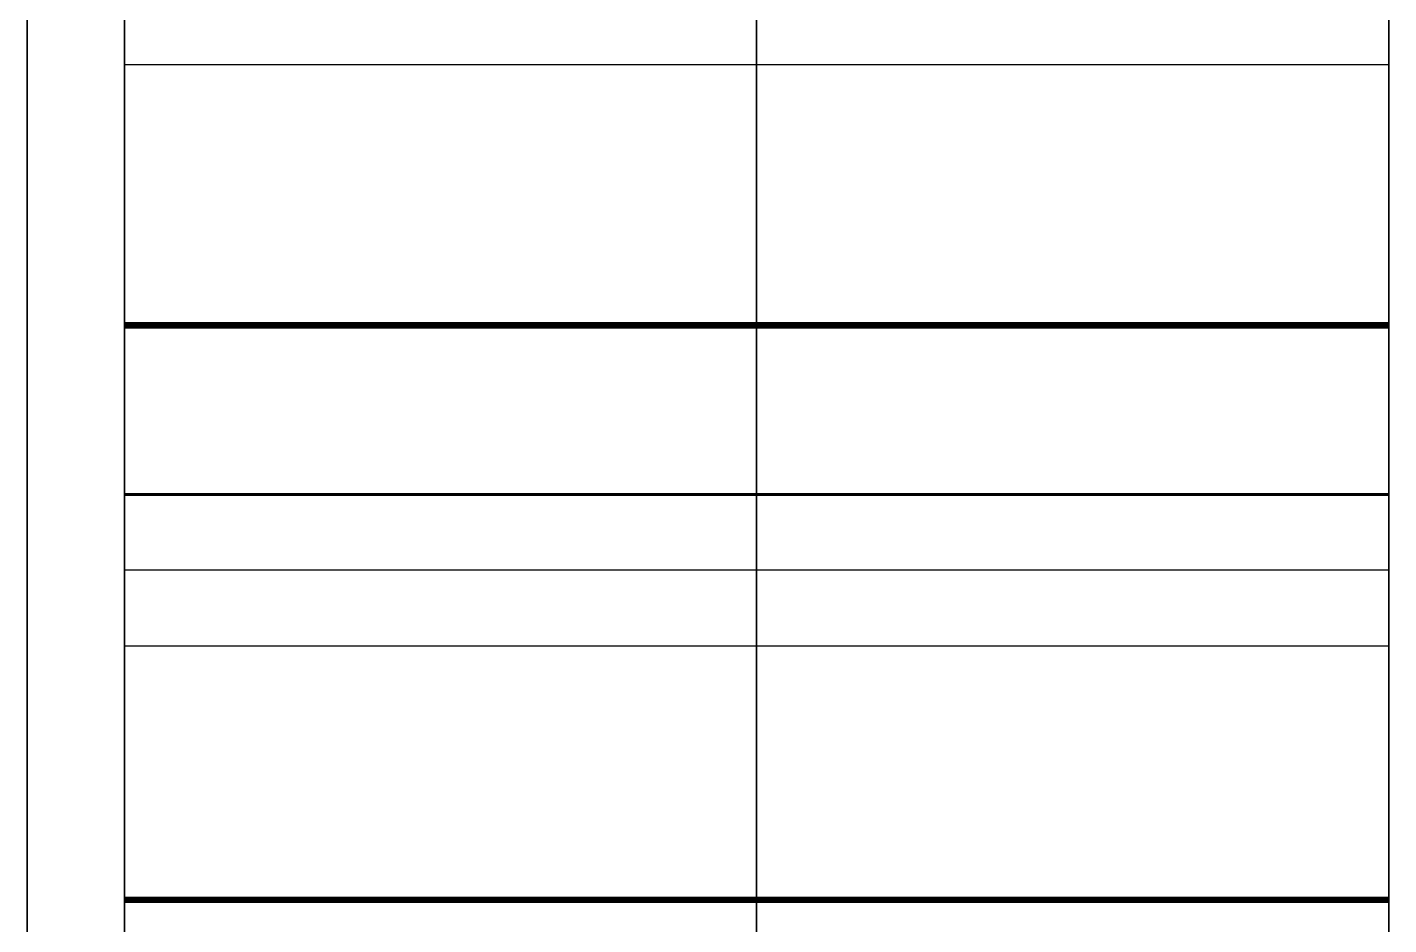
# Model space of a CAD drawing. Header units: millimetres. Extents: x -85 to 1059, y -155 to 155.
# Drawn here: x 1000 to 1007, y 48.22 to 52.84 of the extents above; entities that cross this region are included whole.
import ezdxf

# ---------------------------------------------------------------- set-up
doc = ezdxf.new("R2010")
doc.units = ezdxf.units.MM
doc.header["$MEASUREMENT"] = 0
doc.layers.add('Default', color=7, linetype='Continuous', true_color=0x000000)

msp = doc.modelspace()

# ---------------------------------------------------------------- linework, layer by layer
at = {"layer": 'Default'}
msp.add_line((1007, 11.1019, 0.0002), (1007, 140.002, 0.0002), dxfattribs=at)
for points, knots in [([(1000, 0, -154), (1000, -154, -154), (1000, -154), (1000, -154, 154), (1000, 0, 154), (1000, 154, 154), (1000, 154), (1000, 154, -154), (1000, 0, -154)], [0, 0, 0, 241.902634, 241.902634, 483.805269, 483.805269, 725.707903, 725.707903, 967.610537, 967.610537, 967.610537]), ([(1000, 0, -150), (1000, -150, -150), (1000, -150), (1000, -150, 150), (1000, 0, 150), (1000, 150, 150), (1000, 150), (1000, 150, -150), (1000, 0, -150)], [0, 0, 0, 235.619449, 235.619449, 471.238898, 471.238898, 706.858347, 706.858347, 942.477796, 942.477796, 942.477796])]:
    msp.add_rational_spline(points, [1, 0.707106781187, 1, 0.707106781187, 1, 0.707106781187, 1, 0.707106781187, 1], degree=2, knots=knots, dxfattribs=at)
for points, degree, knots in [([(1000.5, 0.0018, 150.0005), (1000.5, 82.8446, 150.0005), (1000.5, 150.0018, 82.8432), (1000.5, 150.0018, 0.0004), (1000.5, 150.0018, -82.8427), (1000.5, 82.8446, -150), (1000.5, 0.0018, -150), (1000.5, -82.8411, -150), (1000.5, -149.9983, -82.8427), (1000.5, -149.9983, 0.0004), (1000.5, -149.9983, 82.8432), (1000.5, -82.8411, 150.0005), (1000.5, 0.0018, 150.0005)], 3, [-5, -5, -5, -5, -4, -4, -4, -3, -3, -3, -2, -2, -2, -1, -1, -1, -1]), ([(1000.5, 0.3488, 139.7504), (1000.5, -76.9709, 139.7504), (1000.5, -139.6511, 77.0702), (1000.5, -139.6511, -0.2498), (1000.5, -139.6511, -77.5699), (1000.5, -76.9709, -140.2497), (1000.5, 0.3488, -140.2497), (1000.5, 77.6689, -140.2497), (1000.5, 140.349, -77.5699), (1000.5, 140.349, -0.2498), (1000.5, 140.349, 77.0702), (1000.5, 77.6689, 139.7504), (1000.5, 0.3488, 139.7504)], 3, [20636, 20636, 20636, 20636, 20637, 20637, 20637, 20638, 20638, 20638, 20639, 20639, 20639, 20640, 20640, 20640, 20640]), ([(1007, 0.3488, 139.7504), (1007, -76.9709, 139.7504), (1007, -139.6511, 77.0702), (1007, -139.6511, -0.2498), (1007, -139.6511, -77.5699), (1007, -76.9709, -140.2497), (1007, 0.3488, -140.2497), (1007, 77.6689, -140.2497), (1007, 140.349, -77.5699), (1007, 140.349, -0.2498), (1007, 140.349, 77.0702), (1007, 77.6689, 139.7504), (1007, 0.3488, 139.7504)], 3, [20636, 20636, 20636, 20636, 20637, 20637, 20637, 20638, 20638, 20638, 20639, 20639, 20639, 20640, 20640, 20640, 20640]), ([(1000.5, 0.0018, 140.0004), (1000.5, -77.318, 140.0004), (1000.5, -139.9981, 77.3202), (1000.5, -139.9981, 0.0002), (1000.5, -139.9981, -77.3199), (1000.5, -77.318, -139.9997), (1000.5, 0.0018, -139.9997), (1000.5, 77.3215, -139.9997), (1000.5, 140.002, -77.3199), (1000.5, 140.002, 0.0002), (1000.5, 140.002, 77.3202), (1000.5, 77.3215, 140.0004), (1000.5, 0.0018, 140.0004)], 3, [-1, -1, -1, -1, 0, 0, 0, 1, 1, 1, 2, 2, 2, 3, 3, 3, 3]), ([(1003.75, 0.0018, 140.0004), (1003.75, -77.318, 140.0004), (1003.75, -139.9981, 77.3202), (1003.75, -139.9981, 0.0002), (1003.75, -139.9981, -77.3199), (1003.75, -77.318, -139.9997), (1003.75, 0.0018, -139.9997), (1003.75, 77.3215, -139.9997), (1003.75, 140.002, -77.3199), (1003.75, 140.002, 0.0002), (1003.75, 140.002, 77.3202), (1003.75, 77.3215, 140.0004), (1003.75, 0.0018, 140.0004)], 3, [-1, -1, -1, -1, 0, 0, 0, 1, 1, 1, 2, 2, 2, 3, 3, 3, 3]), ([(1007, 0.0018, 140.0004), (1007, -77.318, 140.0004), (1007, -139.9981, 77.3202), (1007, -139.9981, 0.0002), (1007, -139.9981, -77.3199), (1007, -77.318, -139.9997), (1007, 0.0018, -139.9997), (1007, 77.3215, -139.9997), (1007, 140.002, -77.3199), (1007, 140.002, 0.0002), (1007, 140.002, 77.3202), (1007, 77.3215, 140.0004), (1007, 0.0018, 140.0004)], 3, [-1, -1, -1, -1, 0, 0, 0, 1, 1, 1, 2, 2, 2, 3, 3, 3, 3]), ([(1007, 124.0322, 15.6482), (1007, 116.3332, 77.2989), (1007, 63.7379, 125.0004), (1007, 0.0019, 125.0004), (1007, -17.5054, 125.0004), (1007, -34.1724, 121.4011), (1007, -49.2988, 114.9022)], 3, [595.378082, 595.378082, 595.378082, 595.378082, 596.378082, 596.378082, 596.378082, 597.378082, 597.378082, 597.378082, 597.378082]), ([(1007, -49.627, -114.76), (1007, -34.4135, -121.3481), (1007, -17.6322, -124.9994), (1007, 0.0018, -124.9994), (1007, 63.676, -124.9994), (1007, 116.2304, -77.3892), (1007, 124.0095, -15.8252)], 3, [1200.555169, 1200.555169, 1200.555169, 1200.555169, 1201.555169, 1201.555169, 1201.555169, 1202.555169, 1202.555169, 1202.555169, 1202.555169]), ([(1000.5, 51.3139, 143.9836), (1000.5, 51.3404, 144.0183), (1000.5, 51.3668, 144.0531), (1000.5, 51.396, 144.0912), (1000.5, 51.4251, 144.1293), (1000.5, 51.4545, 144.1675), (1000.5, 51.484, 144.2058), (1000.5, 51.5134, 144.2445), (1000.5, 51.5429, 144.2831), (1000.5, 51.5729, 144.3217), (1000.5, 51.6029, 144.3603), (1000.5, 51.6328, 144.3991), (1000.5, 51.6628, 144.438), (1000.5, 51.6933, 144.4769), (1000.5, 51.7239, 144.5159), (1000.5, 51.7546, 144.5551), (1000.5, 51.7852, 144.5942), (1000.5, 51.8161, 144.6337), (1000.5, 51.847, 144.6733), (1000.5, 51.8782, 144.7126), (1000.5, 51.9094, 144.7519), (1000.5, 51.9408, 144.7918), (1000.5, 51.9722, 144.8317), (1000.5, 52.004, 144.8713), (1000.5, 52.0357, 144.911), (1000.5, 52.0678, 144.9511), (1000.5, 52.0999, 144.9911), (1000.5, 52.132, 145.0311), (1000.5, 52.1641, 145.0712), (1000.5, 52.1968, 145.1118), (1000.5, 52.2294, 145.1523), (1000.5, 52.2622, 145.1927), (1000.5, 52.295, 145.2331), (1000.5, 52.3282, 145.274), (1000.5, 52.3613, 145.315), (1000.5, 52.3947, 145.3557), (1000.5, 52.428, 145.3964), (1000.5, 52.4617, 145.4375), (1000.5, 52.4954, 145.4786), (1000.5, 52.5293, 145.5199), (1000.5, 52.5631, 145.5612), (1000.5, 52.5973, 145.6025), (1000.5, 52.6316, 145.6437), (1000.5, 52.6376, 145.651), (1000.5, 52.6436, 145.6582)], 2, [1183, 1183, 1183, 1184.045455, 1184.045455, 1185.090909, 1185.090909, 1186.136364, 1186.136364, 1187.181818, 1187.181818, 1188.227273, 1188.227273, 1189.272727, 1189.272727, 1190.318182, 1190.318182, 1191.363636, 1191.363636, 1192.409091, 1192.409091, 1193.454545, 1193.454545, 1194.5, 1194.5, 1195.545455, 1195.545455, 1196.590909, 1196.590909, 1197.636364, 1197.636364, 1198.681818, 1198.681818, 1199.727273, 1199.727273, 1200.772727, 1200.772727, 1201.818182, 1201.818182, 1202.863636, 1202.863636, 1203.909091, 1203.909091, 1204.954545, 1204.954545, 1206, 1206, 1206]), ([(1000.5, 52.6436, -146.1578), (1000.5, 52.6376, -146.1507), (1000.5, 52.6316, -146.1437), (1000.5, 52.5973, -146.1022), (1000.5, 52.5631, -146.0608), (1000.5, 52.5293, -146.0197), (1000.5, 52.4954, -145.9786), (1000.5, 52.4617, -145.9375), (1000.5, 52.428, -145.8964), (1000.5, 52.3947, -145.8555), (1000.5, 52.3613, -145.8146), (1000.5, 52.3282, -145.7738), (1000.5, 52.295, -145.7331), (1000.5, 52.2622, -145.6925), (1000.5, 52.2294, -145.6519), (1000.5, 52.1968, -145.6117), (1000.5, 52.1641, -145.5715), (1000.5, 52.132, -145.5311), (1000.5, 52.0999, -145.4907), (1000.5, 52.0678, -145.4508), (1000.5, 52.0357, -145.411), (1000.5, 52.004, -145.3709), (1000.5, 51.9722, -145.3309), (1000.5, 51.9408, -145.2912), (1000.5, 51.9094, -145.2515), (1000.5, 51.8782, -145.212), (1000.5, 51.847, -145.1725), (1000.5, 51.8161, -145.1332), (1000.5, 51.7852, -145.0938), (1000.5, 51.7546, -145.0547), (1000.5, 51.7239, -145.0155), (1000.5, 51.6933, -144.9765), (1000.5, 51.6628, -144.9375), (1000.5, 51.6328, -144.8987), (1000.5, 51.6029, -144.8599), (1000.5, 51.5729, -144.8211), (1000.5, 51.5429, -144.7823), (1000.5, 51.5134, -144.744), (1000.5, 51.484, -144.7058), (1000.5, 51.4545, -144.6675), (1000.5, 51.4251, -144.6292), (1000.5, 51.396, -144.5911), (1000.5, 51.3668, -144.553), (1000.5, 51.3423, -144.5206), (1000.5, 51.3178, -144.4881)], 2, [9248, 9248, 9248, 9249, 9249, 9250, 9250, 9251, 9251, 9252, 9252, 9253, 9253, 9254, 9254, 9255, 9255, 9256, 9256, 9257, 9257, 9258, 9258, 9259, 9259, 9260, 9260, 9261, 9261, 9262, 9262, 9263, 9263, 9264, 9264, 9265, 9265, 9266, 9266, 9267, 9267, 9268, 9268, 9269, 9269, 9270, 9270, 9270]), ([(1007, 51.3139, 143.9836), (1007, 51.3404, 144.0183), (1007, 51.3668, 144.0531), (1007, 51.396, 144.0912), (1007, 51.4251, 144.1293), (1007, 51.4545, 144.1675), (1007, 51.484, 144.2058), (1007, 51.5134, 144.2445), (1007, 51.5429, 144.2831), (1007, 51.5729, 144.3217), (1007, 51.6029, 144.3603), (1007, 51.6328, 144.3991), (1007, 51.6628, 144.438), (1007, 51.6933, 144.4769), (1007, 51.7239, 144.5159), (1007, 51.7546, 144.5551), (1007, 51.7852, 144.5942), (1007, 51.8161, 144.6337), (1007, 51.847, 144.6733), (1007, 51.8782, 144.7126), (1007, 51.9094, 144.7519), (1007, 51.9408, 144.7918), (1007, 51.9722, 144.8317), (1007, 52.004, 144.8713), (1007, 52.0357, 144.911), (1007, 52.0678, 144.9511), (1007, 52.0999, 144.9911), (1007, 52.132, 145.0311), (1007, 52.1641, 145.0712), (1007, 52.1968, 145.1118), (1007, 52.2294, 145.1523), (1007, 52.2622, 145.1927), (1007, 52.295, 145.2331), (1007, 52.3282, 145.274), (1007, 52.3613, 145.315), (1007, 52.3947, 145.3557), (1007, 52.428, 145.3964), (1007, 52.4617, 145.4375), (1007, 52.4954, 145.4786), (1007, 52.5293, 145.5199), (1007, 52.5631, 145.5612), (1007, 52.5973, 145.6025), (1007, 52.6316, 145.6437), (1007, 52.6376, 145.651), (1007, 52.6436, 145.6582)], 2, [1183, 1183, 1183, 1184.045455, 1184.045455, 1185.090909, 1185.090909, 1186.136364, 1186.136364, 1187.181818, 1187.181818, 1188.227273, 1188.227273, 1189.272727, 1189.272727, 1190.318182, 1190.318182, 1191.363636, 1191.363636, 1192.409091, 1192.409091, 1193.454545, 1193.454545, 1194.5, 1194.5, 1195.545455, 1195.545455, 1196.590909, 1196.590909, 1197.636364, 1197.636364, 1198.681818, 1198.681818, 1199.727273, 1199.727273, 1200.772727, 1200.772727, 1201.818182, 1201.818182, 1202.863636, 1202.863636, 1203.909091, 1203.909091, 1204.954545, 1204.954545, 1206, 1206, 1206]), ([(1007, 52.6436, -146.1578), (1007, 52.6376, -146.1507), (1007, 52.6316, -146.1437), (1007, 52.5973, -146.1022), (1007, 52.5631, -146.0608), (1007, 52.5293, -146.0197), (1007, 52.4954, -145.9786), (1007, 52.4617, -145.9375), (1007, 52.428, -145.8964), (1007, 52.3947, -145.8555), (1007, 52.3613, -145.8146), (1007, 52.3282, -145.7738), (1007, 52.295, -145.7331), (1007, 52.2622, -145.6925), (1007, 52.2294, -145.6519), (1007, 52.1968, -145.6117), (1007, 52.1641, -145.5715), (1007, 52.132, -145.5311), (1007, 52.0999, -145.4907), (1007, 52.0678, -145.4508), (1007, 52.0357, -145.411), (1007, 52.004, -145.3709), (1007, 51.9722, -145.3309), (1007, 51.9408, -145.2912), (1007, 51.9094, -145.2515), (1007, 51.8782, -145.212), (1007, 51.847, -145.1725), (1007, 51.8161, -145.1332), (1007, 51.7852, -145.0938), (1007, 51.7546, -145.0547), (1007, 51.7239, -145.0155), (1007, 51.6933, -144.9765), (1007, 51.6628, -144.9375), (1007, 51.6328, -144.8987), (1007, 51.6029, -144.8599), (1007, 51.5729, -144.8211), (1007, 51.5429, -144.7823), (1007, 51.5134, -144.744), (1007, 51.484, -144.7058), (1007, 51.4545, -144.6675), (1007, 51.4251, -144.6292), (1007, 51.396, -144.5911), (1007, 51.3668, -144.553), (1007, 51.3423, -144.5206), (1007, 51.3178, -144.4881)], 2, [9248, 9248, 9248, 9249, 9249, 9250, 9250, 9251, 9251, 9252, 9252, 9253, 9253, 9254, 9254, 9255, 9255, 9256, 9256, 9257, 9257, 9258, 9258, 9259, 9259, 9260, 9260, 9261, 9261, 9262, 9262, 9263, 9263, 9264, 9264, 9265, 9265, 9266, 9266, 9267, 9267, 9268, 9268, 9269, 9269, 9270, 9270, 9270]), ([(1000.5, 51.3139, -144.4835), (1000.5, 51.312, -144.4814), (1000.5, 51.3101, -144.4793), (1000.5, 51.3085, -144.4775), (1000.5, 51.3069, -144.4758)], 2, [9271, 9271, 9271, 9272, 9272, 9273, 9273, 9273]), ([(1007, 51.3139, -144.4835), (1007, 51.312, -144.4814), (1007, 51.3101, -144.4793), (1007, 51.3085, -144.4775), (1007, 51.3069, -144.4758)], 2, [9271, 9271, 9271, 9272, 9272, 9273, 9273, 9273]), ([(1000.5, 51.2977, 143.9688), (1000.5, 51.2991, 143.9698), (1000.5, 51.3005, 143.9709), (1000.5, 51.3019, 143.9719), (1000.5, 51.3033, 143.973)], 2, [1178, 1178, 1178, 1179, 1179, 1180, 1180, 1180]), ([(1000.5, 50.4394, 144.2654), (1000.5, 50.5786, 144.2171), (1000.5, 50.7177, 144.1688), (1000.5, 50.865, 144.1173), (1000.5, 51.0123, 144.0658), (1000.5, 51.1513, 144.0167), (1000.5, 51.2903, 143.9677)], 2, [1172, 1172, 1172, 1173, 1173, 1174, 1174, 1175, 1175, 1175]), ([(1000.5, 51.2903, -144.4673), (1000.5, 51.1513, -144.5163), (1000.5, 51.0123, -144.5654), (1000.5, 50.865, -144.6169), (1000.5, 50.7177, -144.6684), (1000.5, 50.5786, -144.7169), (1000.5, 50.4394, -144.7654)], 2, [9279, 9279, 9279, 9280, 9280, 9281, 9281, 9282, 9282, 9282]), ([(1007, 51.2977, 143.9688), (1007, 51.2991, 143.9698), (1007, 51.3005, 143.9709), (1007, 51.3019, 143.9719), (1007, 51.3033, 143.973)], 2, [1178, 1178, 1178, 1179, 1179, 1180, 1180, 1180]), ([(1007, 50.4394, 144.2654), (1007, 50.5786, 144.2171), (1007, 50.7177, 144.1688), (1007, 50.865, 144.1173), (1007, 51.0123, 144.0658), (1007, 51.1513, 144.0167), (1007, 51.2903, 143.9677)], 2, [1172, 1172, 1172, 1173, 1173, 1174, 1174, 1175, 1175, 1175]), ([(1007, 51.2903, -144.4673), (1007, 51.1513, -144.5163), (1007, 51.0123, -144.5654), (1007, 50.865, -144.6169), (1007, 50.7177, -144.6684), (1007, 50.5786, -144.7169), (1007, 50.4394, -144.7654)], 2, [9279, 9279, 9279, 9280, 9280, 9281, 9281, 9282, 9282, 9282]), ([(1000.5, 50.4355, 146.4308), (1000.5, 50.4357, 146.4214), (1000.5, 50.4359, 146.4121), (1000.5, 50.4369, 146.3585), (1000.5, 50.438, 146.3049), (1000.5, 50.4389, 146.2514), (1000.5, 50.4397, 146.198), (1000.5, 50.4405, 146.1449), (1000.5, 50.4412, 146.0918), (1000.5, 50.4417, 146.039), (1000.5, 50.4422, 145.9863), (1000.5, 50.4426, 145.9339), (1000.5, 50.4429, 145.8815), (1000.5, 50.4435, 145.8291), (1000.5, 50.444, 145.7767), (1000.5, 50.4442, 145.7251), (1000.5, 50.4443, 145.6734), (1000.5, 50.4445, 145.6217), (1000.5, 50.4447, 145.57), (1000.5, 50.4447, 145.5187), (1000.5, 50.4447, 145.4674), (1000.5, 50.4447, 145.4164), (1000.5, 50.4447, 145.3654), (1000.5, 50.4445, 145.3148), (1000.5, 50.4443, 145.2642), (1000.5, 50.4442, 145.2139), (1000.5, 50.444, 145.1636), (1000.5, 50.4436, 145.1137), (1000.5, 50.4433, 145.0638), (1000.5, 50.4427, 145.014), (1000.5, 50.4422, 144.9643), (1000.5, 50.4419, 144.9147), (1000.5, 50.4415, 144.8652), (1000.5, 50.4408, 144.8161), (1000.5, 50.4401, 144.7671), (1000.5, 50.4392, 144.7182), (1000.5, 50.4383, 144.6694), (1000.5, 50.4376, 144.6209), (1000.5, 50.4369, 144.5724), (1000.5, 50.4359, 144.5242), (1000.5, 50.4348, 144.4761), (1000.5, 50.4339, 144.4281), (1000.5, 50.433, 144.3801), (1000.5, 50.432, 144.3395), (1000.5, 50.4309, 144.299)], 2, [1141, 1141, 1141, 1142, 1142, 1143, 1143, 1144, 1144, 1145, 1145, 1146, 1146, 1147, 1147, 1148, 1148, 1149, 1149, 1150, 1150, 1151, 1151, 1152, 1152, 1153, 1153, 1154, 1154, 1155, 1155, 1156, 1156, 1157, 1157, 1158, 1158, 1159, 1159, 1160, 1160, 1161, 1161, 1162, 1162, 1163, 1163, 1163]), ([(1000.5, 50.4309, -144.7982), (1000.5, 50.432, -144.8389), (1000.5, 50.433, -144.8797), (1000.5, 50.4339, -144.9275), (1000.5, 50.4348, -144.9753), (1000.5, 50.4359, -145.0236), (1000.5, 50.4369, -145.072), (1000.5, 50.4376, -145.1205), (1000.5, 50.4383, -145.169), (1000.5, 50.4392, -145.2178), (1000.5, 50.4401, -145.2667), (1000.5, 50.4408, -145.3159), (1000.5, 50.4415, -145.3651), (1000.5, 50.4419, -145.4145), (1000.5, 50.4422, -145.4639), (1000.5, 50.4427, -145.5136), (1000.5, 50.4433, -145.5634), (1000.5, 50.4436, -145.6133), (1000.5, 50.444, -145.6632), (1000.5, 50.4442, -145.7137), (1000.5, 50.4443, -145.7641), (1000.5, 50.4445, -145.8149), (1000.5, 50.4447, -145.8657), (1000.5, 50.4447, -145.9165), (1000.5, 50.4447, -145.9673), (1000.5, 50.4447, -146.0186), (1000.5, 50.4447, -146.07), (1000.5, 50.4445, -146.1215), (1000.5, 50.4443, -146.173), (1000.5, 50.4442, -146.2248), (1000.5, 50.444, -146.2767), (1000.5, 50.4435, -146.3289), (1000.5, 50.4429, -146.3811), (1000.5, 50.4426, -146.4337), (1000.5, 50.4422, -146.4862), (1000.5, 50.4417, -146.5388), (1000.5, 50.4412, -146.5914), (1000.5, 50.4405, -146.6446), (1000.5, 50.4397, -146.6979), (1000.5, 50.4389, -146.7512), (1000.5, 50.438, -146.8044), (1000.5, 50.4369, -146.8582), (1000.5, 50.4359, -146.912), (1000.5, 50.4357, -146.9212), (1000.5, 50.4355, -146.9304)], 2, [9291, 9291, 9291, 9292, 9292, 9293, 9293, 9294, 9294, 9295, 9295, 9296, 9296, 9297, 9297, 9298, 9298, 9299, 9299, 9300, 9300, 9301, 9301, 9302, 9302, 9303, 9303, 9304, 9304, 9305, 9305, 9306, 9306, 9307, 9307, 9308, 9308, 9309, 9309, 9310, 9310, 9311, 9311, 9312, 9312, 9313, 9313, 9313]), ([(1000.5, 50.4334, 144.2743), (1000.5, 50.4341, 144.2727), (1000.5, 50.4348, 144.2711), (1000.5, 50.4353, 144.2699), (1000.5, 50.4359, 144.2686)], 2, [1168, 1168, 1168, 1169, 1169, 1170, 1170, 1170]), ([(1000.5, 50.4359, -144.7682), (1000.5, 50.4353, -144.7694), (1000.5, 50.4348, -144.7707), (1000.5, 50.4341, -144.7723), (1000.5, 50.4334, -144.7739)], 2, [9284, 9284, 9284, 9285, 9285, 9286, 9286, 9286]), ([(1000.5, 50.4334, -144.7739), (1000.5, 50.433, -144.7758), (1000.5, 50.4327, -144.7777), (1000.5, 50.4323, -144.7797), (1000.5, 50.432, -144.7816)], 2, [9286, 9286, 9286, 9287, 9287, 9288, 9288, 9288]), ([(1000.5, 50.4313, 144.2873), (1000.5, 50.4316, 144.2848), (1000.5, 50.432, 144.2824), (1000.5, 50.4323, 144.2801), (1000.5, 50.4327, 144.2778)], 2, [1165, 1165, 1165, 1166, 1166, 1167, 1167, 1167]), ([(1007, 50.4355, 146.4308), (1007, 50.4357, 146.4214), (1007, 50.4359, 146.4121), (1007, 50.4369, 146.3585), (1007, 50.438, 146.3049), (1007, 50.4389, 146.2514), (1007, 50.4397, 146.198), (1007, 50.4405, 146.1449), (1007, 50.4412, 146.0918), (1007, 50.4417, 146.039), (1007, 50.4422, 145.9863), (1007, 50.4426, 145.9339), (1007, 50.4429, 145.8815), (1007, 50.4435, 145.8291), (1007, 50.444, 145.7767), (1007, 50.4442, 145.7251), (1007, 50.4443, 145.6734), (1007, 50.4445, 145.6217), (1007, 50.4447, 145.57), (1007, 50.4447, 145.5187), (1007, 50.4447, 145.4674), (1007, 50.4447, 145.4164), (1007, 50.4447, 145.3654), (1007, 50.4445, 145.3148), (1007, 50.4443, 145.2642), (1007, 50.4442, 145.2139), (1007, 50.444, 145.1636), (1007, 50.4436, 145.1137), (1007, 50.4433, 145.0638), (1007, 50.4427, 145.014), (1007, 50.4422, 144.9643), (1007, 50.4419, 144.9147), (1007, 50.4415, 144.8652), (1007, 50.4408, 144.8161), (1007, 50.4401, 144.7671), (1007, 50.4392, 144.7182), (1007, 50.4383, 144.6694), (1007, 50.4376, 144.6209), (1007, 50.4369, 144.5724), (1007, 50.4359, 144.5242), (1007, 50.4348, 144.4761), (1007, 50.4339, 144.4281), (1007, 50.433, 144.3801), (1007, 50.432, 144.3395), (1007, 50.4309, 144.299)], 2, [1141, 1141, 1141, 1142, 1142, 1143, 1143, 1144, 1144, 1145, 1145, 1146, 1146, 1147, 1147, 1148, 1148, 1149, 1149, 1150, 1150, 1151, 1151, 1152, 1152, 1153, 1153, 1154, 1154, 1155, 1155, 1156, 1156, 1157, 1157, 1158, 1158, 1159, 1159, 1160, 1160, 1161, 1161, 1162, 1162, 1163, 1163, 1163]), ([(1007, 50.4309, -144.7982), (1007, 50.432, -144.8389), (1007, 50.433, -144.8797), (1007, 50.4339, -144.9275), (1007, 50.4348, -144.9753), (1007, 50.4359, -145.0236), (1007, 50.4369, -145.072), (1007, 50.4376, -145.1205), (1007, 50.4383, -145.169), (1007, 50.4392, -145.2178), (1007, 50.4401, -145.2667), (1007, 50.4408, -145.3159), (1007, 50.4415, -145.3651), (1007, 50.4419, -145.4145), (1007, 50.4422, -145.4639), (1007, 50.4427, -145.5136), (1007, 50.4433, -145.5634), (1007, 50.4436, -145.6133), (1007, 50.444, -145.6632), (1007, 50.4442, -145.7137), (1007, 50.4443, -145.7641), (1007, 50.4445, -145.8149), (1007, 50.4447, -145.8657), (1007, 50.4447, -145.9165), (1007, 50.4447, -145.9673), (1007, 50.4447, -146.0186), (1007, 50.4447, -146.07), (1007, 50.4445, -146.1215), (1007, 50.4443, -146.173), (1007, 50.4442, -146.2248), (1007, 50.444, -146.2767), (1007, 50.4435, -146.3289), (1007, 50.4429, -146.3811), (1007, 50.4426, -146.4337), (1007, 50.4422, -146.4862), (1007, 50.4417, -146.5388), (1007, 50.4412, -146.5914), (1007, 50.4405, -146.6446), (1007, 50.4397, -146.6979), (1007, 50.4389, -146.7512), (1007, 50.438, -146.8044), (1007, 50.4369, -146.8582), (1007, 50.4359, -146.912), (1007, 50.4357, -146.9212), (1007, 50.4355, -146.9304)], 2, [9291, 9291, 9291, 9292, 9292, 9293, 9293, 9294, 9294, 9295, 9295, 9296, 9296, 9297, 9297, 9298, 9298, 9299, 9299, 9300, 9300, 9301, 9301, 9302, 9302, 9303, 9303, 9304, 9304, 9305, 9305, 9306, 9306, 9307, 9307, 9308, 9308, 9309, 9309, 9310, 9310, 9311, 9311, 9312, 9312, 9313, 9313, 9313]), ([(1007, 50.4334, 144.2743), (1007, 50.4341, 144.2727), (1007, 50.4348, 144.2711), (1007, 50.4353, 144.2699), (1007, 50.4359, 144.2686)], 2, [1168, 1168, 1168, 1169, 1169, 1170, 1170, 1170]), ([(1007, 50.4359, -144.7682), (1007, 50.4353, -144.7694), (1007, 50.4348, -144.7707), (1007, 50.4341, -144.7723), (1007, 50.4334, -144.7739)], 2, [9284, 9284, 9284, 9285, 9285, 9286, 9286, 9286]), ([(1007, 50.4334, -144.7739), (1007, 50.433, -144.7758), (1007, 50.4327, -144.7777), (1007, 50.4323, -144.7797), (1007, 50.432, -144.7816)], 2, [9286, 9286, 9286, 9287, 9287, 9288, 9288, 9288]), ([(1007, 50.4313, 144.2873), (1007, 50.4316, 144.2848), (1007, 50.432, 144.2824), (1007, 50.4323, 144.2801), (1007, 50.4327, 144.2778)], 2, [1165, 1165, 1165, 1166, 1166, 1167, 1167, 1167]), ([(1000.5, 48.3647, 144.9982), (1000.5, 48.3887, 145.031), (1000.5, 48.4127, 145.0638), (1000.5, 48.4411, 145.1026), (1000.5, 48.4695, 145.1414), (1000.5, 48.4979, 145.18), (1000.5, 48.5263, 145.2186), (1000.5, 48.5552, 145.258), (1000.5, 48.5841, 145.2973), (1000.5, 48.6131, 145.3365), (1000.5, 48.642, 145.3756), (1000.5, 48.6715, 145.415), (1000.5, 48.7009, 145.4543), (1000.5, 48.7305, 145.494), (1000.5, 48.7602, 145.5337), (1000.5, 48.79, 145.5735), (1000.5, 48.8198, 145.6134), (1000.5, 48.85, 145.6533), (1000.5, 48.8801, 145.6931), (1000.5, 48.9105, 145.7334), (1000.5, 48.9408, 145.7736), (1000.5, 48.9713, 145.8138), (1000.5, 49.0018, 145.854), (1000.5, 49.0329, 145.8947), (1000.5, 49.0639, 145.9355), (1000.5, 49.0951, 145.9761), (1000.5, 49.1264, 146.0166), (1000.5, 49.1578, 146.0576), (1000.5, 49.1892, 146.0985), (1000.5, 49.2209, 146.1394), (1000.5, 49.2527, 146.1803), (1000.5, 49.2846, 146.2214), (1000.5, 49.3165, 146.2625), (1000.5, 49.3488, 146.304), (1000.5, 49.3811, 146.3454), (1000.5, 49.4137, 146.387), (1000.5, 49.4463, 146.4287), (1000.5, 49.4791, 146.4703), (1000.5, 49.5119, 146.5119), (1000.5, 49.5449, 146.5541), (1000.5, 49.5779, 146.5962), (1000.5, 49.6113, 146.6382), (1000.5, 49.6446, 146.6802), (1000.5, 49.6504, 146.6874), (1000.5, 49.6562, 146.6947)], 2, [1117, 1117, 1117, 1118, 1118, 1119, 1119, 1120, 1120, 1121, 1121, 1122, 1122, 1123, 1123, 1124, 1124, 1125, 1125, 1126, 1126, 1127, 1127, 1128, 1128, 1129, 1129, 1130, 1130, 1131, 1131, 1132, 1132, 1133, 1133, 1134, 1134, 1135, 1135, 1136, 1136, 1137, 1137, 1138, 1138, 1139, 1139, 1139]), ([(1000.5, 49.6562, -147.1943), (1000.5, 49.6504, -147.187), (1000.5, 49.6446, -147.1798), (1000.5, 49.6113, -147.1376), (1000.5, 49.5779, -147.0955), (1000.5, 49.5449, -147.0537), (1000.5, 49.5119, -147.0119), (1000.5, 49.4791, -146.9701), (1000.5, 49.4463, -146.9283), (1000.5, 49.4137, -146.8868), (1000.5, 49.3811, -146.8454), (1000.5, 49.3488, -146.8039), (1000.5, 49.3165, -146.7625), (1000.5, 49.2846, -146.7212), (1000.5, 49.2527, -146.6799), (1000.5, 49.2209, -146.639), (1000.5, 49.1892, -146.5981), (1000.5, 49.1578, -146.5571), (1000.5, 49.1264, -146.5162), (1000.5, 49.0951, -146.4755), (1000.5, 49.0639, -146.4347), (1000.5, 49.0329, -146.3943), (1000.5, 49.0018, -146.3539), (1000.5, 48.9713, -146.3136), (1000.5, 48.9408, -146.2732), (1000.5, 48.9105, -146.2329), (1000.5, 48.8801, -146.1927), (1000.5, 48.85, -146.1529), (1000.5, 48.8198, -146.113), (1000.5, 48.79, -146.0731), (1000.5, 48.7602, -146.0333), (1000.5, 48.7305, -145.9938), (1000.5, 48.7009, -145.9543), (1000.5, 48.6716, -145.9147), (1000.5, 48.6423, -145.8752), (1000.5, 48.6132, -145.8359), (1000.5, 48.5841, -145.7966), (1000.5, 48.5552, -145.7578), (1000.5, 48.5263, -145.7189), (1000.5, 48.4979, -145.68), (1000.5, 48.4695, -145.641), (1000.5, 48.4411, -145.6022), (1000.5, 48.4127, -145.5634), (1000.5, 48.3869, -145.5281), (1000.5, 48.3612, -145.4928)], 2, [9315, 9315, 9315, 9316.045455, 9316.045455, 9317.090909, 9317.090909, 9318.136364, 9318.136364, 9319.181818, 9319.181818, 9320.227273, 9320.227273, 9321.272727, 9321.272727, 9322.318182, 9322.318182, 9323.363636, 9323.363636, 9324.409091, 9324.409091, 9325.454545, 9325.454545, 9326.5, 9326.5, 9327.545455, 9327.545455, 9328.590909, 9328.590909, 9329.636364, 9329.636364, 9330.681818, 9330.681818, 9331.727273, 9331.727273, 9332.772727, 9332.772727, 9333.818182, 9333.818182, 9334.863636, 9334.863636, 9335.909091, 9335.909091, 9336.954545, 9336.954545, 9338, 9338, 9338]), ([(1007, 48.3647, 144.9982), (1007, 48.3887, 145.031), (1007, 48.4127, 145.0638), (1007, 48.4411, 145.1026), (1007, 48.4695, 145.1414), (1007, 48.4979, 145.18), (1007, 48.5263, 145.2186), (1007, 48.5552, 145.258), (1007, 48.5841, 145.2973), (1007, 48.6131, 145.3365), (1007, 48.642, 145.3756), (1007, 48.6715, 145.415), (1007, 48.7009, 145.4543), (1007, 48.7305, 145.494), (1007, 48.7602, 145.5337), (1007, 48.79, 145.5735), (1007, 48.8198, 145.6134), (1007, 48.85, 145.6533), (1007, 48.8801, 145.6931), (1007, 48.9105, 145.7334), (1007, 48.9408, 145.7736), (1007, 48.9713, 145.8138), (1007, 49.0018, 145.854), (1007, 49.0329, 145.8947), (1007, 49.0639, 145.9355), (1007, 49.0951, 145.9761), (1007, 49.1264, 146.0166), (1007, 49.1578, 146.0576), (1007, 49.1892, 146.0985), (1007, 49.2209, 146.1394), (1007, 49.2527, 146.1803), (1007, 49.2846, 146.2214), (1007, 49.3165, 146.2625), (1007, 49.3488, 146.304), (1007, 49.3811, 146.3454), (1007, 49.4137, 146.387), (1007, 49.4463, 146.4287), (1007, 49.4791, 146.4703), (1007, 49.5119, 146.5119), (1007, 49.5449, 146.5541), (1007, 49.5779, 146.5962), (1007, 49.6113, 146.6382), (1007, 49.6446, 146.6802), (1007, 49.6504, 146.6874), (1007, 49.6562, 146.6947)], 2, [1117, 1117, 1117, 1118, 1118, 1119, 1119, 1120, 1120, 1121, 1121, 1122, 1122, 1123, 1123, 1124, 1124, 1125, 1125, 1126, 1126, 1127, 1127, 1128, 1128, 1129, 1129, 1130, 1130, 1131, 1131, 1132, 1132, 1133, 1133, 1134, 1134, 1135, 1135, 1136, 1136, 1137, 1137, 1138, 1138, 1139, 1139, 1139]), ([(1007, 49.6562, -147.1943), (1007, 49.6504, -147.187), (1007, 49.6446, -147.1798), (1007, 49.6113, -147.1376), (1007, 49.5779, -147.0955), (1007, 49.5449, -147.0537), (1007, 49.5119, -147.0119), (1007, 49.4791, -146.9701), (1007, 49.4463, -146.9283), (1007, 49.4137, -146.8868), (1007, 49.3811, -146.8454), (1007, 49.3488, -146.8039), (1007, 49.3165, -146.7625), (1007, 49.2846, -146.7212), (1007, 49.2527, -146.6799), (1007, 49.2209, -146.639), (1007, 49.1892, -146.5981), (1007, 49.1578, -146.5571), (1007, 49.1264, -146.5162), (1007, 49.0951, -146.4755), (1007, 49.0639, -146.4347), (1007, 49.0329, -146.3943), (1007, 49.0018, -146.3539), (1007, 48.9713, -146.3136), (1007, 48.9408, -146.2732), (1007, 48.9105, -146.2329), (1007, 48.8801, -146.1927), (1007, 48.85, -146.1529), (1007, 48.8198, -146.113), (1007, 48.79, -146.0731), (1007, 48.7602, -146.0333), (1007, 48.7305, -145.9938), (1007, 48.7009, -145.9543), (1007, 48.6716, -145.9147), (1007, 48.6423, -145.8752), (1007, 48.6132, -145.8359), (1007, 48.5841, -145.7966), (1007, 48.5552, -145.7578), (1007, 48.5263, -145.7189), (1007, 48.4979, -145.68), (1007, 48.4695, -145.641), (1007, 48.4411, -145.6022), (1007, 48.4127, -145.5634), (1007, 48.3869, -145.5281), (1007, 48.3612, -145.4928)], 2, [9315, 9315, 9315, 9316.045455, 9316.045455, 9317.090909, 9317.090909, 9318.136364, 9318.136364, 9319.181818, 9319.181818, 9320.227273, 9320.227273, 9321.272727, 9321.272727, 9322.318182, 9322.318182, 9323.363636, 9323.363636, 9324.409091, 9324.409091, 9325.454545, 9325.454545, 9326.5, 9326.5, 9327.545455, 9327.545455, 9328.590909, 9328.590909, 9329.636364, 9329.636364, 9330.681818, 9330.681818, 9331.727273, 9331.727273, 9332.772727, 9332.772727, 9333.818182, 9333.818182, 9334.863636, 9334.863636, 9335.909091, 9335.909091, 9336.954545, 9336.954545, 9338, 9338, 9338]), ([(1000.5, 47.481, 145.2575), (1000.5, 47.6212, 145.2118), (1000.5, 47.7615, 145.1661), (1000.5, 47.9098, 145.1178), (1000.5, 48.0581, 145.0694), (1000.5, 48.198, 145.0232), (1000.5, 48.3379, 144.977)], 2, [1105, 1105, 1105, 1106, 1106, 1107, 1107, 1108, 1108, 1108]), ([(1000.5, 48.3379, -145.4766), (1000.5, 48.198, -145.5226), (1000.5, 48.0581, -145.5687), (1000.5, 47.9098, -145.6172), (1000.5, 47.7615, -145.6657), (1000.5, 47.6212, -145.7112), (1000.5, 47.481, -145.7567)], 2, [9346, 9346, 9346, 9347, 9347, 9348, 9348, 9349, 9349, 9349]), ([(1007, 47.481, 145.2575), (1007, 47.6212, 145.2118), (1007, 47.7615, 145.1661), (1007, 47.9098, 145.1178), (1007, 48.0581, 145.0694), (1007, 48.198, 145.0232), (1007, 48.3379, 144.977)], 2, [1105, 1105, 1105, 1106, 1106, 1107, 1107, 1108, 1108, 1108]), ([(1007, 48.3379, -145.4766), (1007, 48.198, -145.5226), (1007, 48.0581, -145.5687), (1007, 47.9098, -145.6172), (1007, 47.7615, -145.6657), (1007, 47.6212, -145.7112), (1007, 47.481, -145.7567)], 2, [9346, 9346, 9346, 9347, 9347, 9348, 9348, 9349, 9349, 9349])]:
    msp.add_open_spline(points, degree=degree, knots=knots, dxfattribs=at)
for points, degree in [([(1007, 123.9657, -15.1292), (1007, 89.2759, -15.1292), (1007, 54.5861, -15.1292), (1007, 19.8963, -15.1292)], 3), ([(1007, 20.2489, 14.8569), (1007, 54.8211, 14.8569), (1007, 89.3933, 14.8569), (1007, 123.9656, 14.8569)], 3), ([(1000.5, 52.6436, 145.6582), (1000.5, 52.8376, 145.5903), (1000.5, 53.0316, 145.5224)], 2), ([(1000.5, 53.0316, -146.022), (1000.5, 52.8376, -146.0899), (1000.5, 52.6436, -146.1578)], 2), ([(1007, 52.6436, 145.6582), (1007, 52.8376, 145.5903), (1007, 53.0316, 145.5224)], 2), ([(1007, 53.0316, -146.022), (1007, 52.8376, -146.0899), (1007, 52.6436, -146.1578)], 2), ([(1007, 52.6436, 145.6582), (1003.75, 52.6436, 145.6582), (1000.5, 52.6436, 145.6582)], 2), ([(1007, 52.6436, -146.1578), (1003.75, 52.6436, -146.1578), (1000.5, 52.6436, -146.1578)], 2), ([(1007, 51.3178, -144.4881), (1003.75, 51.3178, -144.4881), (1000.5, 51.3178, -144.4881)], 2), ([(1000.5, 51.3178, -144.4881), (1000.5, 51.3159, -144.4858), (1000.5, 51.3139, -144.4835)], 2), ([(1007, 51.3139, 143.9836), (1003.75, 51.3139, 143.9836), (1000.5, 51.3139, 143.9836)], 2), ([(1000.5, 51.3101, 143.9797), (1000.5, 51.312, 143.9816), (1000.5, 51.3139, 143.9836)], 2), ([(1007, 51.3139, -144.4835), (1003.75, 51.3139, -144.4835), (1000.5, 51.3139, -144.4835)], 2), ([(1007, 51.3101, 143.9797), (1003.75, 51.3101, 143.9797), (1000.5, 51.3101, 143.9797)], 2), ([(1000.5, 51.3069, 143.9758), (1000.5, 51.3085, 143.9778), (1000.5, 51.3101, 143.9797)], 2), ([(1007, 51.3178, -144.4881), (1007, 51.3159, -144.4858), (1007, 51.3139, -144.4835)], 2), ([(1007, 51.3101, 143.9797), (1007, 51.312, 143.9816), (1007, 51.3139, 143.9836)], 2), ([(1007, 51.3069, 143.9758), (1007, 51.3085, 143.9778), (1007, 51.3101, 143.9797)], 2), ([(1007, 51.3069, 143.9758), (1003.75, 51.3069, 143.9758), (1000.5, 51.3069, 143.9758)], 2), ([(1000.5, 51.3033, 143.973), (1000.5, 51.3051, 143.9744), (1000.5, 51.3069, 143.9758)], 2), ([(1007, 51.3069, -144.4758), (1003.75, 51.3069, -144.4758), (1000.5, 51.3069, -144.4758)], 2), ([(1000.5, 51.3069, -144.4758), (1000.5, 51.3051, -144.4742), (1000.5, 51.3033, -144.4726)], 2), ([(1007, 51.3033, 143.973), (1003.75, 51.3033, 143.973), (1000.5, 51.3033, 143.973)], 2), ([(1007, 51.3033, -144.4726), (1003.75, 51.3033, -144.4726), (1000.5, 51.3033, -144.4726)], 2), ([(1000.5, 51.3033, -144.4726), (1000.5, 51.3019, -144.4715), (1000.5, 51.3005, -144.4705)], 2), ([(1007, 51.3005, -144.4705), (1003.75, 51.3005, -144.4705), (1000.5, 51.3005, -144.4705)], 2), ([(1000.5, 51.3005, -144.4705), (1000.5, 51.2991, -144.4696), (1000.5, 51.2977, -144.4687)], 2), ([(1007, 51.2977, 143.9688), (1003.75, 51.2977, 143.9688), (1000.5, 51.2977, 143.9688)], 2), ([(1000.5, 51.2949, 143.9681), (1000.5, 51.2963, 143.9684), (1000.5, 51.2977, 143.9688)], 2), ([(1007, 51.2977, -144.4687), (1003.75, 51.2977, -144.4687), (1000.5, 51.2977, -144.4687)], 2), ([(1000.5, 51.2977, -144.4687), (1000.5, 51.2963, -144.4682), (1000.5, 51.2949, -144.4676)], 2), ([(1007, 51.2949, 143.9681), (1003.75, 51.2949, 143.9681), (1000.5, 51.2949, 143.9681)], 2), ([(1000.5, 51.2928, 143.9677), (1000.5, 51.2938, 143.9679), (1000.5, 51.2949, 143.9681)], 2), ([(1007, 51.2949, -144.4676), (1003.75, 51.2949, -144.4676), (1000.5, 51.2949, -144.4676)], 2), ([(1000.5, 51.2949, -144.4676), (1000.5, 51.2938, -144.4675), (1000.5, 51.2928, -144.4673)], 2), ([(1007, 51.2928, 143.9677), (1003.75, 51.2928, 143.9677), (1000.5, 51.2928, 143.9677)], 2), ([(1000.5, 51.2903, 143.9677), (1000.5, 51.2915, 143.9677), (1000.5, 51.2928, 143.9677)], 2), ([(1007, 51.2928, -144.4673), (1003.75, 51.2928, -144.4673), (1000.5, 51.2928, -144.4673)], 2), ([(1000.5, 51.2928, -144.4673), (1000.5, 51.2915, -144.4673), (1000.5, 51.2903, -144.4673)], 2), ([(1007, 51.2903, 143.9677), (1003.75, 51.2903, 143.9677), (1000.5, 51.2903, 143.9677)], 2), ([(1007, 51.2903, -144.4673), (1003.75, 51.2903, -144.4673), (1000.5, 51.2903, -144.4673)], 2), ([(1007, 51.3033, 143.973), (1007, 51.3051, 143.9744), (1007, 51.3069, 143.9758)], 2), ([(1007, 51.3069, -144.4758), (1007, 51.3051, -144.4742), (1007, 51.3033, -144.4726)], 2), ([(1007, 51.3033, -144.4726), (1007, 51.3019, -144.4715), (1007, 51.3005, -144.4705)], 2), ([(1007, 51.3005, -144.4705), (1007, 51.2991, -144.4696), (1007, 51.2977, -144.4687)], 2), ([(1007, 51.2949, 143.9681), (1007, 51.2963, 143.9684), (1007, 51.2977, 143.9688)], 2), ([(1007, 51.2977, -144.4687), (1007, 51.2963, -144.4682), (1007, 51.2949, -144.4676)], 2), ([(1007, 51.2928, 143.9677), (1007, 51.2938, 143.9679), (1007, 51.2949, 143.9681)], 2), ([(1007, 51.2949, -144.4676), (1007, 51.2938, -144.4675), (1007, 51.2928, -144.4673)], 2), ([(1007, 51.2903, 143.9677), (1007, 51.2915, 143.9677), (1007, 51.2928, 143.9677)], 2), ([(1007, 51.2928, -144.4673), (1007, 51.2915, -144.4673), (1007, 51.2903, -144.4673)], 2), ([(1007, 50.4394, 144.2654), (1003.75, 50.4394, 144.2654), (1000.5, 50.4394, 144.2654)], 2), ([(1000.5, 50.4376, 144.2665), (1000.5, 50.4385, 144.266), (1000.5, 50.4394, 144.2654)], 2), ([(1007, 50.4394, -144.7654), (1003.75, 50.4394, -144.7654), (1000.5, 50.4394, -144.7654)], 2), ([(1000.5, 50.4394, -144.7654), (1000.5, 50.4385, -144.7659), (1000.5, 50.4376, -144.7664)], 2), ([(1007, 50.4376, 144.2665), (1003.75, 50.4376, 144.2665), (1000.5, 50.4376, 144.2665)], 2), ([(1000.5, 50.4359, 144.2686), (1000.5, 50.4368, 144.2676), (1000.5, 50.4376, 144.2665)], 2), ([(1007, 50.4376, -144.7664), (1003.75, 50.4376, -144.7664), (1000.5, 50.4376, -144.7664)], 2), ([(1000.5, 50.4376, -144.7664), (1000.5, 50.4368, -144.7673), (1000.5, 50.4359, -144.7682)], 2), ([(1007, 50.4359, 144.2686), (1003.75, 50.4359, 144.2686), (1000.5, 50.4359, 144.2686)], 2), ([(1007, 50.4359, -144.7682), (1003.75, 50.4359, -144.7682), (1000.5, 50.4359, -144.7682)], 2), ([(1007, 50.4355, 146.4308), (1003.75, 50.4355, 146.4308), (1000.5, 50.4355, 146.4308)], 2), ([(1000.5, 50.0471, 146.5666), (1000.5, 50.2413, 146.4987), (1000.5, 50.4355, 146.4308)], 2), ([(1007, 50.4355, -146.9304), (1003.75, 50.4355, -146.9304), (1000.5, 50.4355, -146.9304)], 2), ([(1000.5, 50.4355, -146.9304), (1000.5, 50.2413, -146.9983), (1000.5, 50.0471, -147.0662)], 2), ([(1007, 50.4334, 144.2743), (1003.75, 50.4334, 144.2743), (1000.5, 50.4334, 144.2743)], 2), ([(1000.5, 50.4327, 144.2778), (1000.5, 50.433, 144.276), (1000.5, 50.4334, 144.2743)], 2), ([(1007, 50.4334, -144.7739), (1003.75, 50.4334, -144.7739), (1000.5, 50.4334, -144.7739)], 2), ([(1007, 50.4327, 144.2778), (1003.75, 50.4327, 144.2778), (1000.5, 50.4327, 144.2778)], 2), ([(1007, 50.432, -144.7816), (1003.75, 50.432, -144.7816), (1000.5, 50.432, -144.7816)], 2), ([(1000.5, 50.432, -144.7816), (1000.5, 50.4316, -144.7843), (1000.5, 50.4313, -144.7869)], 2), ([(1007, 50.4313, 144.2873), (1003.75, 50.4313, 144.2873), (1000.5, 50.4313, 144.2873)], 2), ([(1000.5, 50.4309, 144.2926), (1000.5, 50.4311, 144.29), (1000.5, 50.4313, 144.2873)], 2), ([(1007, 50.4313, -144.7869), (1003.75, 50.4313, -144.7869), (1000.5, 50.4313, -144.7869)], 2), ([(1000.5, 50.4313, -144.7869), (1000.5, 50.4311, -144.7897), (1000.5, 50.4309, -144.7926)], 2), ([(1007, 50.4309, 144.299), (1003.75, 50.4309, 144.299), (1000.5, 50.4309, 144.299)], 2), ([(1007, 50.4309, 144.2926), (1003.75, 50.4309, 144.2926), (1000.5, 50.4309, 144.2926)], 2), ([(1000.5, 50.4309, 144.299), (1000.5, 50.4309, 144.2958), (1000.5, 50.4309, 144.2926)], 2), ([(1007, 50.4309, -144.7926), (1003.75, 50.4309, -144.7926), (1000.5, 50.4309, -144.7926)], 2), ([(1007, 50.4309, -144.7982), (1003.75, 50.4309, -144.7982), (1000.5, 50.4309, -144.7982)], 2), ([(1000.5, 50.4309, -144.7926), (1000.5, 50.4309, -144.7954), (1000.5, 50.4309, -144.7982)], 2), ([(1007, 50.4376, 144.2665), (1007, 50.4385, 144.266), (1007, 50.4394, 144.2654)], 2), ([(1007, 50.4394, -144.7654), (1007, 50.4385, -144.7659), (1007, 50.4376, -144.7664)], 2), ([(1007, 50.4359, 144.2686), (1007, 50.4368, 144.2676), (1007, 50.4376, 144.2665)], 2), ([(1007, 50.4376, -144.7664), (1007, 50.4368, -144.7673), (1007, 50.4359, -144.7682)], 2), ([(1007, 50.0471, 146.5666), (1007, 50.2413, 146.4987), (1007, 50.4355, 146.4308)], 2), ([(1007, 50.4355, -146.9304), (1007, 50.2413, -146.9983), (1007, 50.0471, -147.0662)], 2), ([(1007, 50.4327, 144.2778), (1007, 50.433, 144.276), (1007, 50.4334, 144.2743)], 2), ([(1007, 50.432, -144.7816), (1007, 50.4316, -144.7843), (1007, 50.4313, -144.7869)], 2), ([(1007, 50.4309, 144.2926), (1007, 50.4311, 144.29), (1007, 50.4313, 144.2873)], 2), ([(1007, 50.4313, -144.7869), (1007, 50.4311, -144.7897), (1007, 50.4309, -144.7926)], 2), ([(1007, 50.4309, 144.299), (1007, 50.4309, 144.2958), (1007, 50.4309, 144.2926)], 2), ([(1007, 50.4309, -144.7926), (1007, 50.4309, -144.7954), (1007, 50.4309, -144.7982)], 2), ([(1007, 50.0471, 146.5666), (1003.75, 50.0471, 146.5666), (1000.5, 50.0471, 146.5666)], 2), ([(1000.5, 49.6562, 146.6947), (1000.5, 49.8517, 146.6306), (1000.5, 50.0471, 146.5666)], 2), ([(1007, 50.0471, -147.0662), (1003.75, 50.0471, -147.0662), (1000.5, 50.0471, -147.0662)], 2), ([(1000.5, 50.0471, -147.0662), (1000.5, 49.8517, -147.1302), (1000.5, 49.6562, -147.1943)], 2), ([(1007, 49.6562, 146.6947), (1007, 49.8517, 146.6306), (1007, 50.0471, 146.5666)], 2), ([(1007, 50.0471, -147.0662), (1007, 49.8517, -147.1302), (1007, 49.6562, -147.1943)], 2), ([(1007, 49.6562, 146.6947), (1003.75, 49.6562, 146.6947), (1000.5, 49.6562, 146.6947)], 2), ([(1007, 49.6562, -147.1943), (1003.75, 49.6562, -147.1943), (1000.5, 49.6562, -147.1943)], 2), ([(1007, 48.3647, 144.9982), (1003.75, 48.3647, 144.9982), (1000.5, 48.3647, 144.9982)], 2), ([(1000.5, 48.3612, 144.9936), (1000.5, 48.3629, 144.9959), (1000.5, 48.3647, 144.9982)], 2), ([(1007, 48.3612, 144.9936), (1003.75, 48.3612, 144.9936), (1000.5, 48.3612, 144.9936)], 2), ([(1000.5, 48.3577, 144.9893), (1000.5, 48.3594, 144.9915), (1000.5, 48.3612, 144.9936)], 2), ([(1007, 48.3612, -145.4928), (1003.75, 48.3612, -145.4928), (1000.5, 48.3612, -145.4928)], 2), ([(1000.5, 48.3612, -145.4928), (1000.5, 48.3594, -145.4907), (1000.5, 48.3577, -145.4886)], 2), ([(1007, 48.3577, 144.9893), (1003.75, 48.3577, 144.9893), (1000.5, 48.3577, 144.9893)], 2), ([(1000.5, 48.3541, 144.9855), (1000.5, 48.3559, 144.9874), (1000.5, 48.3577, 144.9893)], 2), ([(1007, 48.3577, -145.4886), (1003.75, 48.3577, -145.4886), (1000.5, 48.3577, -145.4886)], 2), ([(1000.5, 48.3577, -145.4886), (1000.5, 48.3559, -145.487), (1000.5, 48.3541, -145.4854)], 2), ([(1007, 48.3541, 144.9855), (1003.75, 48.3541, 144.9855), (1000.5, 48.3541, 144.9855)], 2), ([(1000.5, 48.351, 144.9823), (1000.5, 48.3525, 144.9839), (1000.5, 48.3541, 144.9855)], 2), ([(1007, 48.3541, -145.4854), (1003.75, 48.3541, -145.4854), (1000.5, 48.3541, -145.4854)], 2), ([(1000.5, 48.3541, -145.4854), (1000.5, 48.3525, -145.4838), (1000.5, 48.351, -145.4822)], 2), ([(1007, 48.351, 144.9823), (1003.75, 48.351, 144.9823), (1000.5, 48.351, 144.9823)], 2), ([(1000.5, 48.3481, 144.9805), (1000.5, 48.3495, 144.9814), (1000.5, 48.351, 144.9823)], 2), ([(1007, 48.351, -145.4822), (1003.75, 48.351, -145.4822), (1000.5, 48.351, -145.4822)], 2), ([(1000.5, 48.351, -145.4822), (1000.5, 48.3495, -145.481), (1000.5, 48.3481, -145.4798)], 2), ([(1007, 48.3481, 144.9805), (1003.75, 48.3481, 144.9805), (1000.5, 48.3481, 144.9805)], 2), ([(1000.5, 48.3453, 144.9784), (1000.5, 48.3467, 144.9795), (1000.5, 48.3481, 144.9805)], 2), ([(1007, 48.3481, -145.4798), (1003.75, 48.3481, -145.4798), (1000.5, 48.3481, -145.4798)], 2), ([(1000.5, 48.3481, -145.4798), (1000.5, 48.3467, -145.4789), (1000.5, 48.3453, -145.478)], 2), ([(1007, 48.3453, 144.9784), (1003.75, 48.3453, 144.9784), (1000.5, 48.3453, 144.9784)], 2), ([(1000.5, 48.3425, 144.9773), (1000.5, 48.3439, 144.9779), (1000.5, 48.3453, 144.9784)], 2), ([(1007, 48.3453, -145.478), (1003.75, 48.3453, -145.478), (1000.5, 48.3453, -145.478)], 2), ([(1000.5, 48.3453, -145.478), (1000.5, 48.3439, -145.4775), (1000.5, 48.3425, -145.4769)], 2), ([(1007, 48.3425, 144.9773), (1003.75, 48.3425, 144.9773), (1000.5, 48.3425, 144.9773)], 2), ([(1000.5, 48.3404, 144.977), (1000.5, 48.3414, 144.9772), (1000.5, 48.3425, 144.9773)], 2), ([(1007, 48.3425, -145.4769), (1003.75, 48.3425, -145.4769), (1000.5, 48.3425, -145.4769)], 2), ([(1000.5, 48.3425, -145.4769), (1000.5, 48.3414, -145.4766), (1000.5, 48.3404, -145.4762)], 2), ([(1007, 48.3404, 144.977), (1003.75, 48.3404, 144.977), (1000.5, 48.3404, 144.977)], 2), ([(1000.5, 48.3379, 144.977), (1000.5, 48.3391, 144.977), (1000.5, 48.3404, 144.977)], 2), ([(1007, 48.3404, -145.4762), (1003.75, 48.3404, -145.4762), (1000.5, 48.3404, -145.4762)], 2), ([(1000.5, 48.3404, -145.4762), (1000.5, 48.3391, -145.4764), (1000.5, 48.3379, -145.4766)], 2), ([(1007, 48.3379, 144.977), (1003.75, 48.3379, 144.977), (1000.5, 48.3379, 144.977)], 2), ([(1007, 48.3379, -145.4766), (1003.75, 48.3379, -145.4766), (1000.5, 48.3379, -145.4766)], 2), ([(1007, 48.3612, 144.9936), (1007, 48.3629, 144.9959), (1007, 48.3647, 144.9982)], 2), ([(1007, 48.3577, 144.9893), (1007, 48.3594, 144.9915), (1007, 48.3612, 144.9936)], 2), ([(1007, 48.3612, -145.4928), (1007, 48.3594, -145.4907), (1007, 48.3577, -145.4886)], 2), ([(1007, 48.3541, 144.9855), (1007, 48.3559, 144.9874), (1007, 48.3577, 144.9893)], 2), ([(1007, 48.3577, -145.4886), (1007, 48.3559, -145.487), (1007, 48.3541, -145.4854)], 2), ([(1007, 48.351, 144.9823), (1007, 48.3525, 144.9839), (1007, 48.3541, 144.9855)], 2), ([(1007, 48.3541, -145.4854), (1007, 48.3525, -145.4838), (1007, 48.351, -145.4822)], 2), ([(1007, 48.3481, 144.9805), (1007, 48.3495, 144.9814), (1007, 48.351, 144.9823)], 2), ([(1007, 48.351, -145.4822), (1007, 48.3495, -145.481), (1007, 48.3481, -145.4798)], 2), ([(1007, 48.3453, 144.9784), (1007, 48.3467, 144.9795), (1007, 48.3481, 144.9805)], 2), ([(1007, 48.3481, -145.4798), (1007, 48.3467, -145.4789), (1007, 48.3453, -145.478)], 2), ([(1007, 48.3425, 144.9773), (1007, 48.3439, 144.9779), (1007, 48.3453, 144.9784)], 2), ([(1007, 48.3453, -145.478), (1007, 48.3439, -145.4775), (1007, 48.3425, -145.4769)], 2), ([(1007, 48.3404, 144.977), (1007, 48.3414, 144.9772), (1007, 48.3425, 144.9773)], 2), ([(1007, 48.3425, -145.4769), (1007, 48.3414, -145.4766), (1007, 48.3404, -145.4762)], 2), ([(1007, 48.3379, 144.977), (1007, 48.3391, 144.977), (1007, 48.3404, 144.977)], 2), ([(1007, 48.3404, -145.4762), (1007, 48.3391, -145.4764), (1007, 48.3379, -145.4766)], 2)]:
    msp.add_open_spline(points, degree=degree, dxfattribs=at)

doc.saveas('drawing.dxf')
